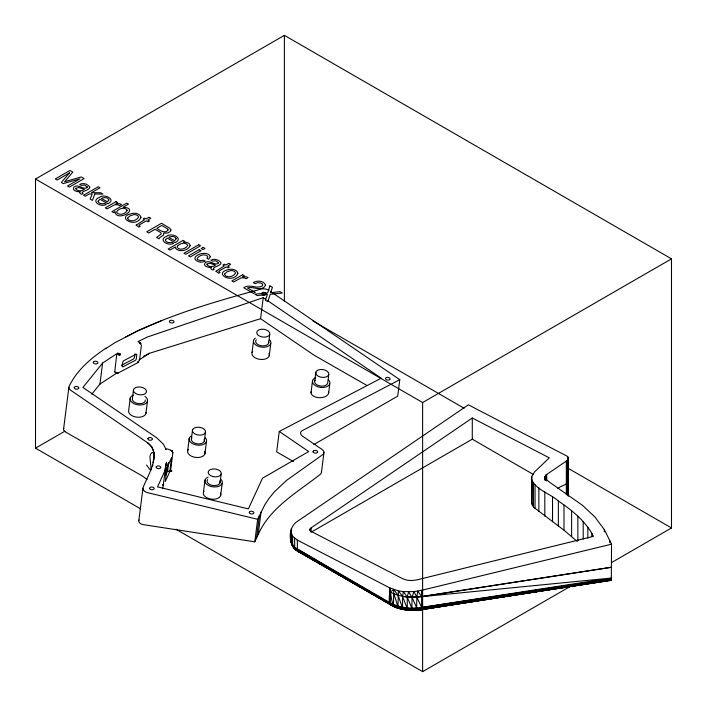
<?xml version="1.0" encoding="UTF-8"?>
<svg xmlns="http://www.w3.org/2000/svg" width="707" height="707" viewBox="0 0 707 707"><rect width="100%" height="100%" fill="white"/><g stroke="black" fill="none" stroke-linecap="round" stroke-linejoin="round"><path stroke-width="1.06" d="M300.342 551.813L298.787 551.84C287.988 546.538 287.289 527.599 297.32 521.421L468.405 404.811L567.624 456.448L568.269 457.995L568.269 496.075L568.083 495.28M291.328 531.602L291.346 528.544L291.691 530.48M568.269 457.995L567.765 459.674L566.342 461.061L546.237 474.804L544.858 476.748L544.973 478.356L549.419 482.112L582.577 505.399L595.011 517.073L604.317 529.649L611.537 544.169L611.308 579.97L421.31 609.593C414.258 610.821 406.94 610.627 400.012 608.762C388.682 605.979 388.267 603.663 389.893 591.847L389.681 587.835L297.32 540.068L292.557 536.18L290.886 531.187M611.537 544.169L421.549 590.327L421.628 607.463L421.089 609.823L407.329 610.123L407.214 597.035L403.37 591.635L398.377 590.858L389.681 587.835L389.849 591.83M390.131 604.264C400.065 608.25 410.935 610.176 421.593 608.382L611.511 578.803L421.628 607.463C410.855 608.983 399.393 607.826 389.743 602.541L389.681 587.835C391.749 594.985 390.105 609.178 400.94 608.471L398.218 608.1L390.131 604.264L298.168 551.487C291.708 548.172 289.684 540.466 291.293 533.767L291.302 542.676L294.589 547.253L389.84 603.478L400.012 608.762L405.65 609.461L402.866 609.434L397.917 607.578L398.377 590.858L402.513 596.319L406.949 607.781L411.872 609.734L421.089 609.823L411.925 610.415L399.367 607.993L390.591 604.847M119.624 353.677L119.315 354.941L119.377 353.721L118.228 354.578L119.386 353.491L120.225 354.834L118.431 354.304L119.386 353.491L120.022 354.896L119.624 353.677L118.414 354.684L119.377 353.721L119.076 354.905L119.845 353.907L119.792 354.932L119.536 353.712M418.473 609.858L411.925 610.415L402.575 609.195L402.513 596.319L403.37 591.635L414.002 591.618L421.549 590.327M106.085 348.144L105.476 348.754L114.985 342.648L137.706 330.867C177.183 312.591 219.117 300.413 261.024 289.11A6.602 3.933 7.2 0 1 268.943 290.383M172.87 452.851L172.888 452.374L170.652 470.367M163.37 484.967L163.176 485.559L166.392 462.272M294.589 538.292L294.704 548.208L297.32 549.18L389.743 602.541L390.202 592.024L393.772 589.576L393.481 604.397L389.84 603.478L297.417 550.126L292.68 546.025L292.557 536.18L291.302 542.676L290.877 540.201M135.072 353.818L134.286 357.945A2.254 1.175 -55.7 0 1 133.411 359.032L121.533 365.316M171.209 450.403C170.723 450.112 173.056 452.48 171.359 450.606C174.947 452.648 167.232 447.584 165.5 449.245M167.886 464.764L168.001 463.438M149.575 488.281L150.397 487.229A2.315 1.379 7.2 0 1 153.163 487.362A2.315 1.379 7.2 0 1 154.055 489.023L152.703 489.765L151.104 489.651A2.315 1.379 7.2 0 1 149.584 488.325L149.584 488.325M261.457 293.67L262.262 292.565A2.315 1.379 7.2 0 1 264.648 292.539A2.315 1.379 7.2 0 1 266.044 293.829M291.558 540.758C290.727 545.777 295.579 549.825 299.521 551.955L391.21 605.201L400.445 608.745M531.523 478.993L531.77 476.527L534.51 471.984L549.304 457.844L472.285 418.005L311.071 527.899L309.684 529.941L311.071 531.328L402.557 578.644L407.055 580.2L411.836 580.571L417.298 579.802L593.447 536.339C585.75 521.236 572.14 510.348 558.353 501.042C550.081 493.398 535.703 490.092 531.523 478.993L531.523 502.615L533.44 507.06L564 530.206L577.08 541.341M531.523 502.615L531.77 476.527M328.684 392.88L329.789 383.839M293.44 461.521L276.658 451.906L279.247 431.456L308.703 451.552L262.5 478.206L248.378 508.89L157.52 486.884L164.607 471.481L165.968 464.499M166.269 463.288L165.659 465.462M63.603 428.91L68.897 387.18M91.795 394.161L99.943 384.069L102.612 363.045L118.06 352.908L116.628 355.382L114.72 371.9M130.238 398.023L128.683 410.29A8.793 5.249 7.2 0 0 136.778 417.157A8.793 5.249 7.2 0 0 146.031 412.322M133.499 389.681L132.395 398.439A6.602 3.933 7.2 0 0 138.457 403.591A6.602 3.933 7.2 0 0 145.403 399.959M139.412 360.897L141.444 344.928M145.907 413.577L147.463 401.32M138.819 520.661L142.938 488.219M165.959 449.254L163.414 444.173L156.618 437.748L82.913 387.445L102.612 363.045M165.765 475.086L167.594 471.109L168.69 462.475M169.804 471.64L171.58 457.623L167.064 467.442L165.288 481.467L169.804 471.64L167.594 471.109M187.7 450.553L189.255 438.296M191.411 438.702L192.516 429.944M204.323 441.177L205.437 432.419A6.602 3.933 7.2 0 0 196.767 427.275A6.602 3.933 7.2 0 0 194.725 433.851A6.602 3.933 7.2 0 0 205.437 432.419M204.924 453.85L206.479 441.583M203.43 492.275L204.986 480.009M220.054 482.89L221.167 474.132A6.602 3.933 7.2 0 0 212.498 468.997A6.602 3.933 7.2 0 0 210.456 475.564A6.602 3.933 7.2 0 0 221.167 474.132M220.655 495.563L222.21 483.296M252.01 352.546L253.566 340.279M367.083 385.554L313.988 355.135L260.574 318.689L263.243 297.665L147.25 337.071L137.918 341.667L138.864 341.861A2.218 1.193 -54.4 0 1 139.049 342.471M268.633 343.16L269.747 334.402A6.602 3.933 7.2 0 0 261.077 329.268A6.602 3.933 7.2 0 0 259.036 335.834A6.602 3.933 7.2 0 0 269.747 334.402M269.234 355.833L270.79 343.567M139.014 520.034A6.655 3.844 0.1 0 0 139.12 522.226L139.827 523.074A6.487 3.747 0.1 0 0 143.618 524.691L254.794 541.818L257.648 519.309L264.798 504.816L269.049 498.373L274.042 492.187L286.397 480.495L322.684 454.663A6.593 3.933 7.2 0 0 322.03 449.475L302.463 436.122A6.602 3.933 7.2 0 1 302.455 430.536L399.8 379.686L270.763 291.629M254.794 541.818L256.508 538.16L259.363 515.65M256.508 538.16L258.205 534.474L261.06 511.965M311.018 392.765L312.565 380.552M314.721 380.958L315.826 372.2M328.746 374.666A6.602 3.933 7.2 0 1 318.035 376.106A6.602 3.933 7.2 0 1 320.077 369.531A6.602 3.933 7.2 0 1 328.746 374.666L327.633 383.424A6.602 3.933 7.2 0 1 319.228 385.81A6.602 3.933 7.2 0 1 315.189 380.083M321.446 472.329L323.947 452.595M399.8 379.686L397.714 396.132L313.917 444.491M162.628 488.555L163.662 483.959M163.193 484.825L163.458 485.409M152.747 465.886L152.853 465.144M140.472 342.957C138.219 342.754 142.151 344.68 140.154 342.824M402.513 596.319L407.188 597.008L408.628 591.892L412.031 597.335L411.845 608.1L410.219 608.966L410.307 610.15L416.547 610.318L416.874 597.212C407.656 597.689 398.094 596.328 389.893 591.847M153.419 461.424L153.843 454.053L152.871 452.471L151.758 452.736L150.618 454.168L149.902 456.695L151.192 469.784M411.925 610.415L411.845 608.1L407.214 597.035L416.812 597.176L417.81 591.105L421.628 596.69L611.537 578.026L421.628 607.463L416.759 608.913L421.487 609.107L611.308 579.97L420.815 609.77L611.131 580.288M257.648 519.309L147.683 492.682A6.407 3.818 7.2 0 1 144.741 491.392L143.282 489.854A6.681 3.986 7.2 0 1 143.141 487.494C147.878 474.795 162.619 453.611 147.348 442.591L70.815 390.361A6.61 3.942 7.2 0 1 69.153 386.305C76.869 370.212 90.894 358.246 105.484 348.524M163.635 484.048L163.167 485.082M167.621 466.417L166.755 470.058M153.012 462.758L153.993 457.464L153.993 452.878M393.923 593.8L397.661 605.908C397.087 609.072 419.18 611.617 408.69 609.814M116.841 373.066L116.222 372.996L117.892 373.049L116.072 372.898L118.096 372.996L138.192 362.497M165.721 472.956L166.233 471.684M137.759 362.558C137.034 361.94 138.66 363.292 138.219 361.675M258.205 534.474C270.428 507.105 297.665 492.205 320.174 474.424A6.584 3.809 0.1 0 0 321.358 471.542M119.262 353.968L118.617 354.781L119.368 353.986M165.597 466.16L165.818 465.065M169.76 471.074L169.238 471.852L169.406 471.171M403.211 609.399L399.641 608.506L399.19 607.26L402.186 607.048L404.572 608.391L404.855 609.602L407.745 609.734M137.361 362.338L138.572 362.161L137.688 362.355M265.929 294.359L264.577 295.102L262.977 294.987A2.315 1.379 7.2 0 1 262.12 294.589M119.227 353.686L118.652 354.048L120.057 354.163M138.298 361.79L138.298 362.267M99.943 384.069L117.035 372.898L118.096 372.996M138.766 360.137L149.477 353.288L260.574 318.689M169.203 471.481L169.857 471.516L169.265 471.755M140.649 508.854L35.509 448.15L35.509 179.03L284.373 35.35L671.491 258.85L671.491 527.97L611.422 562.648M35.509 448.15L65.071 431.084M35.509 179.03L422.627 402.53L671.491 258.85M472.285 418.005L472.285 439.188L311.071 532.265L311.071 527.899M557.929 488.475C560.465 485.515 568.773 485.179 568.083 480.018M176.016 529.269L422.627 671.65L570.425 586.324M171.182 450.518L172.119 451.42L171.147 450.421M163.025 484.551L163.609 484.242M143.689 356.319L149.477 353.288M279.247 431.456L381.232 378.192L267.785 300.767M137.582 330.894L125.528 337.133M137.706 330.867L161.859 320.527M165.632 465.966L165.738 465.418M294.589 547.253L292.68 546.025L295.04 549.03L297.709 550.903L391.943 605.316L395.337 607.207L396.6 607.03M406.949 607.781L404.572 608.391C409.786 610.83 415.769 609.204 421.31 609.593M117.256 373.066L117.742 373.119L117.053 373.084M427.063 608.444L424.88 608.78L428.124 608.294M430.333 607.932L432.516 607.596L430.298 607.958M436.882 606.915L434.699 607.251L436.811 606.959M439.065 606.579L441.248 606.235L438.985 606.624M443.43 605.899L445.613 605.563M457.615 603.698L459.797 603.354M461.98 603.018L464.163 602.682M466.346 602.337L468.529 602.002M470.712 601.666L472.895 601.321M475.077 600.985L477.26 600.65M484.896 599.456L487.079 599.121M489.262 598.785L491.445 598.44M493.627 598.104L495.81 597.769M507.812 595.904L509.994 595.559M512.177 595.223L514.36 594.887M516.543 594.543L518.726 594.207M520.9 593.871L523.083 593.527M525.266 593.191L527.449 592.855M535.093 591.662L537.276 591.326M539.45 590.99L541.633 590.645M543.816 590.31L545.998 589.974M562.365 587.429L564.548 587.093M566.731 586.748L568.914 586.412M571.097 586.076L573.28 585.732M575.463 585.396L577.646 585.06M589.647 583.195L591.83 582.851M594.013 582.515L596.195 582.179M421.593 608.382L611.44 579.448L416.715 609.628L411.854 609.019L416.777 607.993L412.031 597.335L421.628 596.69L611.537 567.244L416.874 597.212L421.628 607.463M443.333 605.961L445.507 605.625M448.768 605.121L450.942 604.794M453.116 604.458L455.281 604.123M457.456 603.796L459.63 603.46M461.804 603.124L463.978 602.788M466.152 602.461L469.413 601.957M471.587 601.622L473.752 601.295M475.926 600.959L478.1 600.623M480.274 600.296L482.448 599.96M484.622 599.624L487.883 599.129M490.057 598.794L496.57 597.795M498.744 597.459L500.918 597.123M503.092 596.788L519.389 594.295M521.563 593.96L537.859 591.459M540.033 591.123L610.91 580.403M416.299 609.92L410.307 610.15M169.035 471.339L170.776 471.171L169.282 471.304M416.644 610.106L411.889 610.212L406.976 608.709M117.344 373.04L117.097 372.934M171.182 450.695L172.367 451.225L171.562 451.031M407.188 597.008L411.987 597.3L414.002 591.618L416.812 597.176M169.68 470.8L171.845 470.977M410.475 610.3L407.17 609.902L402.23 607.976M394.232 605.607L397.661 605.908M169.662 470.729L171.783 470.942M407.524 610.061L402.575 609.195L397.723 606.836M139.712 342.895L140.578 343.072M402.575 609.195L405.35 609.779L404.855 609.602M299.556 551.433C295.676 550.399 292.778 547.457 291.443 543.665L292.557 545.062M392.738 605.696L398.73 607.887M140.11 343.01L140.79 343.195M140.013 342.886L140.446 343.266L139.942 343.408M394.842 606.906L399.11 608.365L398.218 608.1M171.571 450.845L172.393 451.526L171.58 450.969M389.681 591.724L389.743 602.541M313.051 321.022L464.075 408.222M568.26 468.37L671.491 527.97M472.285 439.188L533.14 474.317M298.168 551.487L294.704 548.208L298.168 551.487L391.943 605.316L297.417 550.126L297.32 540.068M139.809 343.081L140.79 344.044L140.145 343.134M140.066 343.319C140.401 343.814 140.083 344.238 140.702 343.31M292.68 546.025L294.466 548.111M394.347 606.208L395.938 607.242M298.787 551.84L295.04 549.03M263.243 297.665L265.965 299.529M297.179 550.302L299.521 551.955M293.334 545.954L292.477 545.344L293.661 547.598M147.348 442.591L151.74 446.806M147.083 479.62L143.053 476.412L65.53 432.004A6.602 3.809 0.1 0 1 63.833 428.221M146.526 465.02L150.264 469.952M393.772 589.576L398.059 595.241L402.186 607.048M114.684 371.847L115.038 372.2A2.227 1.069 -58.9 0 0 115.621 372.129M151.978 447.169L153.976 452.78M297.417 550.126L297.709 550.903M291.841 544.567L291.249 540.572M119.766 353.942L119.563 354.949L119.474 353.986M609.805 540.502L609.805 542.702M604.317 529.649L604.317 531.841M591.821 533.264L591.821 536.56M587.853 527.298L587.853 538.257M583.204 521.58L583.204 539.017M577.858 516.128L577.858 540.979M571.618 510.719L571.618 536.357M568.083 457.182L568.163 495.801M567.765 459.674L567.765 495.466M567.138 460.416L567.138 495.05M566.342 461.061L566.342 494.52M564 504.966L564 530.206M558.353 501.042L558.353 525.981M552.529 497.136L552.529 521.748M546.697 474.45L546.697 480.928M546.237 474.804L546.237 480.186M545.813 475.184L545.813 480.557M545.212 475.935L545.212 480.221M544.858 476.748L544.858 479.947M544.814 491.939L544.814 516.137M544.77 477.57L544.77 479.7M538.849 487.715L538.849 511.594M535.058 484.931L535.058 508.625M533.44 483.455L533.44 507.06M532.106 481.352L532.106 504.931M422.627 402.53L422.627 671.65M310.152 528.668L310.152 530.798M284.373 35.35L284.373 301.155M204.668 451.305A8.793 5.249 7.2 0 1 195.795 457.42A8.793 5.249 7.2 0 1 188.327 449.396M268.978 353.297A8.793 5.249 7.2 0 1 260.096 359.403A8.793 5.249 7.2 0 1 252.638 351.379M220.398 493.026A8.793 5.249 7.2 0 1 211.526 499.142A8.793 5.249 7.2 0 1 204.058 491.109M219.859 480.981A6.602 3.933 7.2 0 1 213.205 485.568A6.602 3.933 7.2 0 1 207.611 479.549M204.129 439.268A6.602 3.933 7.2 0 1 197.474 443.855A6.602 3.933 7.2 0 1 191.88 437.836M221.079 479.532A8.793 5.249 7.2 0 1 218.428 486.443A8.793 5.249 7.2 0 1 206.497 484.162A8.793 5.249 7.2 0 1 208.194 477.066M205.348 437.819A8.793 5.249 7.2 0 1 203.271 444.526A8.793 5.249 7.2 0 1 191.685 443.165A8.793 5.249 7.2 0 1 190.97 436.131M269.659 339.802A8.793 5.249 7.2 0 1 267.582 346.51A8.793 5.249 7.2 0 1 255.996 345.157A8.793 5.249 7.2 0 1 255.28 338.114M328.534 391.713A8.82 5.099 0.1 0 1 319.767 397.705A8.82 5.099 0.1 0 1 311.204 391.607M328.658 380.066A8.793 5.249 7.2 0 1 326.007 386.985A8.793 5.249 7.2 0 1 314.076 384.705A8.793 5.249 7.2 0 1 315.773 377.609M145.032 396.441A8.793 5.249 7.2 0 1 144.794 404.024A8.793 5.249 7.2 0 1 132.191 402.548A8.793 5.249 7.2 0 1 133.446 395.089M268.439 341.251A6.602 3.933 7.2 0 1 261.784 345.838A6.602 3.933 7.2 0 1 256.19 339.82M210.315 256.729L208.645 259.275L206.895 258.258L207.814 256.888L207.558 256.173C204.544 253.424 199.409 255.262 197.28 258.232A3.128 1.803 0 0 0 197.704 259.672L200.779 260.742L203.572 260.176L205.322 261.192L202.944 261.952A5.205 3.005 0 0 1 199.621 262.005C185.649 257.958 207.089 248.21 210.315 256.729M136.195 225.118L138.802 227.168L140.225 226.346L138.97 225.533L139.341 224.879L146.349 220.84L148.063 221.83L149.53 220.973L147.816 219.983L150.812 218.26L148.991 217.208L145.995 218.931L144.546 218.092L143.07 218.949L144.52 219.789L136.195 225.118M216.024 271.205L218.64 273.264L220.063 272.442L218.808 271.629L219.179 270.975L226.187 266.928L227.893 267.918L229.368 267.069L227.654 266.079L230.65 264.347L228.829 263.296L225.833 265.028L224.375 264.188L222.908 265.037L224.358 265.876L216.024 271.205M98.105 201.168C98.432 203.863 102.374 204.155 104.477 203.466L106.244 204.491C100.783 207.637 90.01 200.929 99.714 197.226C104.38 193.391 116.832 199.613 107.818 203.757L99.961 199.215L98.105 201.168M165.403 240.027C165.721 242.713 169.662 243.005 171.766 242.315L173.542 243.341C168.072 246.487 157.299 239.779 167.002 236.076C171.668 232.241 184.12 238.462 175.115 242.607L167.25 238.065L165.403 240.027M122.125 365.607L122.284 366.544A2.254 1.175 -55.7 0 0 122.991 366.809L135.346 360.358A2.254 1.175 -55.7 0 0 136.221 359.262L136.822 354.481A2.254 1.175 -55.7 0 0 136.124 354.216L123.769 360.676A2.254 1.175 -55.7 0 0 122.894 361.763L122.125 365.607M87.261 186.966L87.208 187.558C83.249 190.43 78.106 183.113 73.882 187.196C71.327 190.572 77.911 192.145 80.324 191.765L79.644 192.525L80.342 193.683L81.765 194.301L83.09 193.524C79.211 191.712 89.559 190.316 89.816 187.505L89.718 186.975C87.606 183.944 82.984 182.503 79.67 184.421L81.349 185.393L84.398 185.048L87.261 186.966M218.428 262.686L218.375 263.287C214.415 266.159 209.272 258.833 205.048 262.924C202.485 266.3 209.078 267.873 211.49 267.493L210.81 268.245L211.508 269.411L212.931 270.021L214.256 269.252C210.377 267.44 220.725 266.044 220.982 263.234L220.884 262.704C218.772 259.672 214.15 258.232 210.836 260.149L212.515 261.122L215.564 260.777L218.428 262.686M74.244 387.445L74.226 387.772A2.315 1.379 7.2 0 0 75.746 389.089L77.346 389.212L78.698 388.461A2.315 1.379 7.2 0 0 77.805 386.809A2.315 1.379 7.2 0 0 75.03 386.667L74.262 387.383M93.342 362.196L93.324 362.523A2.315 1.379 7.2 0 0 94.844 363.849L96.444 363.964L97.796 363.212A2.315 1.379 7.2 0 0 96.903 361.56A2.315 1.379 7.2 0 0 94.137 361.418L93.342 362.196M147.878 438.508L147.86 438.844A2.315 1.379 7.2 0 0 149.38 440.161L150.98 440.275L152.332 439.533A2.315 1.379 7.2 0 0 151.439 437.88A2.315 1.379 7.2 0 0 148.664 437.739L147.878 438.508M169.468 321.261L169.45 321.588A2.315 1.379 7.2 0 0 170.97 322.905L172.57 323.028L173.922 322.277A2.315 1.379 7.2 0 0 173.029 320.625A2.315 1.379 7.2 0 0 170.254 320.483L169.486 321.199M156.229 466.894L156.212 467.221A2.315 1.379 7.2 0 0 157.732 468.547L159.331 468.661L160.683 467.919A2.315 1.379 7.2 0 0 159.791 466.258A2.315 1.379 7.2 0 0 157.016 466.125L156.247 466.841M249.324 512.213L249.297 512.54A2.315 1.379 7.2 0 0 250.826 513.865L252.417 513.98L253.778 513.238A2.315 1.379 7.2 0 0 252.885 511.576A2.315 1.379 7.2 0 0 250.11 511.435L249.324 512.213M313.068 451.384L313.042 451.711A2.315 1.379 7.2 0 0 314.562 453.037L316.162 453.152L317.514 452.409A2.315 1.379 7.2 0 0 316.621 450.748A2.315 1.379 7.2 0 0 313.855 450.615L313.086 451.331M385.509 378.342L385.483 378.678A2.315 1.379 7.2 0 0 387.003 379.995L388.603 380.11L389.964 379.367A2.315 1.379 7.2 0 0 389.071 377.715A2.315 1.379 7.2 0 0 386.296 377.573L385.509 378.342M127.667 218.083L127.605 218.622C129.876 222.67 136.858 220.637 138.581 217.076L138.006 215.891L136.389 214.937A3.473 2.006 0 0 0 133.57 214.681L129.779 215.997L127.667 218.083M224.623 274.06L224.552 274.59C226.823 278.646 233.805 276.614 235.528 273.043L234.963 271.859L233.337 270.914A3.473 2.006 0 0 0 230.517 270.648L226.726 271.974L224.623 274.06M170.944 229.961L170.237 231.56L167.859 232.921L163.609 233.142L163.573 235.051L159.605 237.755L159.013 238.842L156.565 237.428L161.196 233.964L161.152 233.098L159.632 231.914L155.098 229.289L148.779 232.93L146.791 231.781L161.505 223.288L169.733 228.175L170.944 229.961M127.189 210.333C125.802 213.921 119.262 216.015 116.69 212.445L116.655 211.791C118.449 208.441 125.024 206.515 127.189 210.333M114.976 211.835C116.947 222.723 140.843 208.335 123.124 207.231L128.462 204.146L126.712 203.139L111.936 211.667L113.606 212.621L114.976 211.835M140.985 217.279C136.027 229.307 113.65 216.315 133.57 213.258A6.266 3.615 0 0 1 137.662 213.885L139.774 215.078L140.985 217.279M237.932 273.255C232.983 285.283 210.598 272.283 230.517 269.226A6.266 3.615 0 0 1 234.609 269.853L236.721 271.055L237.932 273.255M75.843 188.336L75.737 188.884C77.576 191.535 81.915 191.332 84.274 189.388L78.733 187.461L75.843 188.336M207.01 264.065L206.904 264.612C208.742 267.264 213.081 267.06 215.441 265.116L209.899 263.19L207.01 264.065M108.905 199.904L107.402 201.857L101.437 198.42C103.699 197.253 107.835 197.067 108.905 199.904M176.193 238.754L174.691 240.707L168.734 237.269C170.988 236.103 175.124 235.917 176.193 238.754M168.142 229.846C165.712 234.388 159.508 230.27 156.76 228.326L161.788 225.427L167.497 228.812L168.142 229.846M265.558 285.266C262.147 292.115 253.035 286.061 247.423 287.917L255.262 292.442L253.557 293.423L243.703 287.74C249.536 283.454 256.977 289.578 262.589 285.769L262.562 284.126L260.68 282.924L257.657 282.694L255.147 283.657L253.318 282.597C256.986 280.202 264.1 280.573 265.558 285.266M190.165 245.753C187.859 250.676 179.092 252.664 175.442 248.13L175.407 246.911L169.927 250.084L168.116 249.041L183.078 240.398L184.836 241.414L183.413 242.236C185.914 242.006 189.953 242.651 190.165 245.753M269.95 285.893L267.714 292.884L254.9 294.2L257.304 295.588L267.432 294.448L265.346 300.236L267.82 301.659L270.189 294.315L282.305 293.025L279.928 291.655L270.569 292.751L272.442 287.334L269.95 285.893M94.809 194.018L92.431 200.399L90.125 199.074L92.193 194.01L89.294 193.939L85.264 196.263L83.532 195.265L98.255 186.763L99.987 187.77L91.442 192.702L100.624 192.737L102.93 194.072L94.809 194.018M177.377 246.124L177.121 247.415C179.755 250.808 185.694 248.873 187.62 245.647L187.602 244.993C185.119 241.591 179.79 243.562 177.377 246.124M69.525 172.844L61.341 182.45L63.312 183.59L79.926 178.844L67.474 185.994L69.366 187.081L84.089 178.588L81.261 176.953L64.62 181.717L72.83 172.093L69.975 170.44L55.261 178.942L57.161 180.038L69.525 172.844M116.028 201.636L105.299 207.831L107.102 208.865L114.534 204.791L117.574 204.694L119.536 205.631L121.436 204.535L119.704 203.704L115.886 203.696L117.742 202.617L116.028 201.636M198.72 244.772L183.997 253.265L185.808 254.308L200.523 245.806L198.72 244.772M199.188 249.704L188.513 255.872L190.342 256.933L201.027 250.764L199.188 249.704M203.227 247.37L201.186 248.555L203.015 249.606L205.065 248.431L203.227 247.37M242.634 274.731L231.905 280.926L233.708 281.96L241.14 277.886L244.18 277.789L246.142 278.735L248.042 277.63L246.31 276.799L242.492 276.791L244.348 275.721L242.634 274.731M422.698 609.116L420.515 609.461L422.689 609.125M135.709 393.587A6.602 3.933 7.2 0 0 146.42 392.146A6.602 3.933 7.2 0 0 137.75 387.012A6.602 3.933 7.2 0 0 135.709 393.587"/></g></svg>
